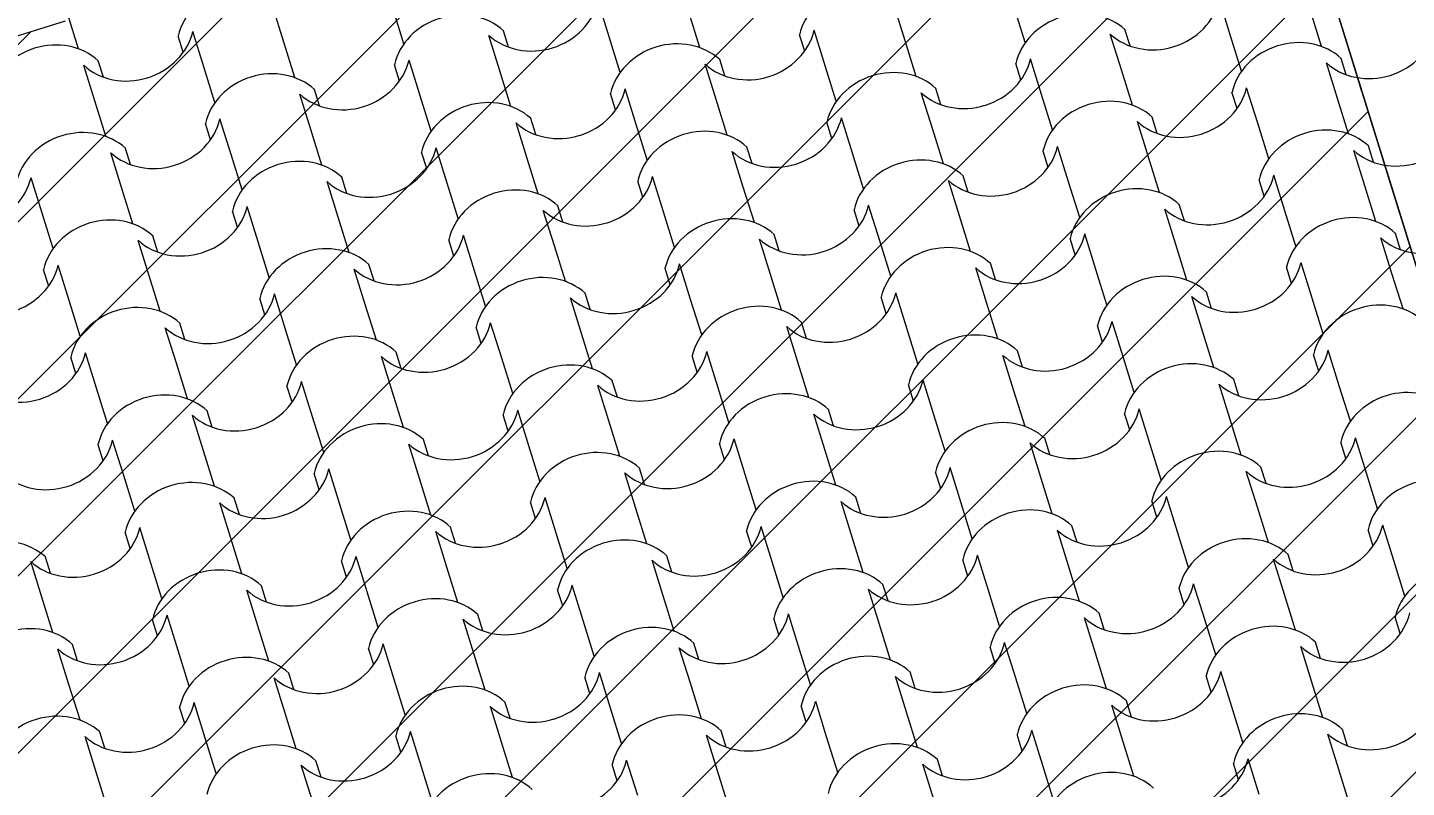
# Model space of a CAD drawing. Header units: metres. Extents: x -111189 to -108577, y -72951 to -72647.
# Drawn here: x -109747.344 to -109745.362, y -72918.522 to -72917.429 of the extents above; entities that cross this region are included whole.
import ezdxf

# ---------------------------------------------------------------- set-up
doc = ezdxf.new("R2010")
doc.units = ezdxf.units.M
doc.header["$MEASUREMENT"] = 0
doc.set_wipeout_variables(frame=1)
doc.linetypes.add('OTK - Traço Ponto', pattern=[0.2, 0.1, -0.05, 0, -0.05])
doc.linetypes.add('Wipeout_Contour', pattern=[1, 0, -1])
for name, color, linetype in [('00 - Cotas Implantação', 7, 'Continuous'), ('02 - PASSEIOS', 7, 'Continuous'), ('03 - COBERTURA', 7, 'Continuous'), ('03 - LAJES', 7, 'Continuous'), ('07 - MUROS', 7, 'Continuous'), ('13 - IMPLANTAÇÃO (apoio).Layer Apoio', 7, 'Continuous')]:
    doc.layers.add(name, color=color, linetype=linetype)
doc.styles.add('ESTILO_GERADO_2', font='malgunsl.ttf')
doc.dimstyles.new('ESTILO_GERADO__1', dxfattribs={"dimtxt": 0.15, "dimasz": 0.095, "dimexe": 0.18, "dimexo": 0.5, "dimgap": 0, "dimtad": 1, "dimzin": 0, "dimdsep": 46, "dimtxsty": 'ESTILO_GERADO_2', "dimblk": 'ARROWHEAD_2', "dimblk1": 'ARROWHEAD_2', "dimblk2": 'ARROWHEAD_2', "dimcen": 0.09, "dimclrd": 7, "dimclre": 7, "dimclrt": 7, "dimadec": 0, "dimazin": 0, "dimtfac": 1, "dimtdec": 4, "dimtmove": 0, "dimatfit": 3, "dimfxl": 1, "dimtolj": 1, "dimtzin": 0, "dimarcsym": 0})

# ---------------------------------------------------------------- blocks, each defined once
blk = doc.blocks.new('Malha_4_1', base_point=(-111170.9885, -72913.7301))
at = {"color": 254, "linetype": 'Wipeout_Contour', "lineweight": 0, "ltscale": 664729.494816}
blk.add_wipeout([(-111170.9885, -72913.7301), (-111169.5848, -72918.303), (-111163.4662, -72916.4009), (-111164.8874, -72911.8291), (-111165.9179, -72912.1735)], dxfattribs=at).dxf.layer = '07 - MUROS'
blk = doc.blocks.new('Malha_8_1', base_point=(-111182.45, -72914.5203))
at = {"color": 254, "linetype": 'Wipeout_Contour', "lineweight": 0, "ltscale": 1861428.278801215}
blk.add_wipeout([(-111182.45, -72914.5203), (-111181.1398, -72916.9324), (-111179.283, -72920.3506), (-111178.6992, -72921.4255), (-111173.1932, -72931.5618), (-111171.3979, -72934.867), (-111163.9365, -72948.6033), (-111162.5896, -72948.18), (-111170.1617, -72934.1975), (-111171.9536, -72930.8885), (-111177.4458, -72920.7467), (-111178.0283, -72919.6711), (-111179.8807, -72916.2505), (-111181.0503, -72914.0907)], dxfattribs=at).dxf.layer = '02 - PASSEIOS'
blk = doc.blocks.new('Laje_9_1', base_point=(-111163.2274, -72916.3267))
at = {"layer": '03 - LAJES', "color": 7, "linetype": 'Continuous', "lineweight": 13, "flags": 128}
blk.add_lwpolyline([(-111163.2274, -72916.3267), (-111160.2738, -72925.8282)], close=True, dxfattribs=at)
blk = doc.blocks.new('*X118', base_point=(-110957.0649, -73026.2797))
at = {"layer": '03 - COBERTURA', "color": 253, "linetype": 'Continuous', "lineweight": 9}
for p, q in [((-111164.5843, -72916.8765), (-111164.6001, -72916.8255)), ((-111164.1167, -72916.8691), (-111164.1325, -72916.818)), ((-111163.6911, -72916.8747), (-111163.707, -72916.8237)), ((-111163.5184, -72916.877), (-111163.5343, -72916.826)), ((-111163.2235, -72916.8673), (-111163.2394, -72916.8163)), ((-111164.8792, -72916.8862), (-111164.895, -72916.8351)), ((-111164.4116, -72916.8787), (-111164.4274, -72916.8277)), ((-111163.986, -72916.8844), (-111164.0019, -72916.8334)), ((-111163.0928, -72916.8826), (-111163.1087, -72916.8316)), ((-111164.6991, -72916.9122), (-111164.715, -72916.8612)), ((-111164.2611, -72916.8837), (-111164.2684, -72916.8603)), ((-111163.8355, -72916.8894), (-111163.8428, -72916.8659)), ((-111163.8059, -72916.9104), (-111163.8218, -72916.8594)), ((-111163.3803, -72916.9161), (-111163.3962, -72916.865)), ((-111163.3679, -72916.882), (-111163.3752, -72916.8585)), ((-111164.7287, -72916.8911), (-111164.736, -72916.8677)), ((-111164.5684, -72916.9275), (-111164.5843, -72916.8765)), ((-111164.2735, -72916.9178), (-111164.2894, -72916.8668)), ((-111164.1008, -72916.9201), (-111164.1167, -72916.8691)), ((-111163.6753, -72916.9257), (-111163.6911, -72916.8747)), ((-111163.2077, -72916.9183), (-111163.2235, -72916.8673)), ((-111164.8435, -72916.9268), (-111164.8508, -72916.9034)), ((-111164.3883, -72916.9535), (-111164.4042, -72916.9025)), ((-111163.9503, -72916.9251), (-111163.9576, -72916.9016)), ((-111163.4952, -72916.9517), (-111163.511, -72916.9007)), ((-111163.0571, -72916.9233), (-111163.0644, -72916.8998)), ((-111164.8559, -72916.9609), (-111164.8718, -72916.9099)), ((-111164.6832, -72916.9632), (-111164.6991, -72916.9122)), ((-111164.4179, -72916.9325), (-111164.4252, -72916.909)), ((-111164.2577, -72916.9688), (-111164.2735, -72916.9178)), ((-111163.9628, -72916.9592), (-111163.9786, -72916.9081)), ((-111163.7901, -72916.9614), (-111163.8059, -72916.9104)), ((-111163.5247, -72916.9307), (-111163.532, -72916.9073)), ((-111163.3645, -72916.9671), (-111163.3803, -72916.9161)), ((-111163.0696, -72916.9574), (-111163.0854, -72916.9064)), ((-111164.5327, -72916.9682), (-111164.54, -72916.9447)), ((-111164.0776, -72916.9949), (-111164.0934, -72916.9438)), ((-111163.6396, -72916.9664), (-111163.6469, -72916.943)), ((-111163.1844, -72916.9931), (-111163.2003, -72916.9421)), ((-111164.8401, -72917.0119), (-111164.8559, -72916.9609)), ((-111164.5452, -72917.0023), (-111164.561, -72916.9513)), ((-111164.3725, -72917.0045), (-111164.3883, -72916.9535)), ((-111164.1072, -72916.9738), (-111164.1145, -72916.9504)), ((-111163.9469, -72917.0102), (-111163.9628, -72916.9592)), ((-111163.652, -72917.0005), (-111163.6679, -72916.9495)), ((-111163.4793, -72917.0028), (-111163.4952, -72916.9517)), ((-111163.214, -72916.9721), (-111163.2213, -72916.9486)), ((-111163.0537, -72917.0084), (-111163.0696, -72916.9574)), ((-111163.7668, -72917.0362), (-111163.7827, -72916.9852)), ((-111163.3288, -72917.0077), (-111163.3361, -72916.9843)), ((-111164.6896, -72917.0169), (-111164.6969, -72916.9935)), ((-111164.66, -72917.038), (-111164.6759, -72916.9869)), ((-111164.5293, -72917.0533), (-111164.5452, -72917.0023)), ((-111164.2344, -72917.0436), (-111164.2503, -72916.9926)), ((-111164.222, -72917.0095), (-111164.2293, -72916.9861)), ((-111164.0617, -72917.0459), (-111164.0776, -72916.9949)), ((-111163.7964, -72917.0152), (-111163.8037, -72916.9917)), ((-111163.6361, -72917.0515), (-111163.652, -72917.0005)), ((-111163.3412, -72917.0418), (-111163.3571, -72916.9908)), ((-111163.1685, -72917.0441), (-111163.1844, -72916.9931)), ((-111164.8168, -72917.0867), (-111164.8327, -72917.0357)), ((-111164.8044, -72917.0526), (-111164.8117, -72917.0292)), ((-111164.6441, -72917.089), (-111164.66, -72917.038)), ((-111164.3788, -72917.0583), (-111164.3861, -72917.0348)), ((-111164.3492, -72917.0793), (-111164.3651, -72917.0283)), ((-111164.2186, -72917.0946), (-111164.2344, -72917.0436)), ((-111163.9237, -72917.0849), (-111163.9395, -72917.0339)), ((-111163.9112, -72917.0509), (-111163.9185, -72917.0274)), ((-111163.751, -72917.0872), (-111163.7668, -72917.0362)), ((-111163.4856, -72917.0565), (-111163.4929, -72917.0331)), ((-111163.4561, -72917.0775), (-111163.4719, -72917.0265)), ((-111163.3254, -72917.0929), (-111163.3412, -72917.0418)), ((-111163.0305, -72917.0832), (-111163.0463, -72917.0322)), ((-111163.018, -72917.0491), (-111163.0253, -72917.0256)), ((-111164.9317, -72917.1224), (-111164.9475, -72917.0714)), ((-111164.5061, -72917.1281), (-111164.5219, -72917.077)), ((-111164.4936, -72917.094), (-111164.5009, -72917.0705)), ((-111164.3334, -72917.1303), (-111164.3492, -72917.0793)), ((-111164.0681, -72917.0996), (-111164.0754, -72917.0762)), ((-111164.0385, -72917.1206), (-111164.0543, -72917.0696)), ((-111163.6129, -72917.1263), (-111163.6288, -72917.0753)), ((-111163.6005, -72917.0922), (-111163.6077, -72917.0687)), ((-111163.4402, -72917.1285), (-111163.4561, -72917.0775)), ((-111163.1749, -72917.0978), (-111163.1822, -72917.0744)), ((-111163.1453, -72917.1189), (-111163.1612, -72917.0679)), ((-111163.0146, -72917.1342), (-111163.0305, -72917.0832)), ((-111164.801, -72917.1377), (-111164.8168, -72917.0867)), ((-111163.9078, -72917.136), (-111163.9237, -72917.0849)), ((-111164.9158, -72917.1734), (-111164.9317, -72917.1224)), ((-111164.6505, -72917.1427), (-111164.6578, -72917.1193)), ((-111164.6209, -72917.1637), (-111164.6368, -72917.1127)), ((-111164.1953, -72917.1694), (-111164.2112, -72917.1184)), ((-111164.1829, -72917.1353), (-111164.1902, -72917.1119)), ((-111164.0226, -72917.1717), (-111164.0385, -72917.1206)), ((-111163.7573, -72917.141), (-111163.7646, -72917.1175)), ((-111163.7277, -72917.162), (-111163.7436, -72917.111)), ((-111163.3021, -72917.1676), (-111163.318, -72917.1166)), ((-111163.2897, -72917.1335), (-111163.297, -72917.1101)), ((-111163.1294, -72917.1699), (-111163.1453, -72917.1189)), ((-111164.4902, -72917.1791), (-111164.5061, -72917.1281)), ((-111163.597, -72917.1773), (-111163.6129, -72917.1263)), ((-111164.7777, -72917.2125), (-111164.7936, -72917.1615)), ((-111164.7653, -72917.1784), (-111164.7726, -72917.155)), ((-111164.3397, -72917.1841), (-111164.347, -72917.1606)), ((-111164.3101, -72917.2051), (-111164.326, -72917.1541)), ((-111163.8846, -72917.2107), (-111163.9004, -72917.1597)), ((-111163.8721, -72917.1766), (-111163.8794, -72917.1532)), ((-111163.7119, -72917.213), (-111163.7277, -72917.162)), ((-111163.4465, -72917.1823), (-111163.4538, -72917.1588)), ((-111163.417, -72917.2033), (-111163.4328, -72917.1523)), ((-111162.9914, -72917.209), (-111163.0072, -72917.158)), ((-111162.9789, -72917.1749), (-111162.9862, -72917.1514)), ((-111164.605, -72917.2148), (-111164.6209, -72917.1637)), ((-111164.1795, -72917.2204), (-111164.1953, -72917.1694)), ((-111163.2863, -72917.2186), (-111163.3021, -72917.1676)), ((-111164.8926, -72917.2482), (-111164.9084, -72917.1972)), ((-111164.467, -72917.2538), (-111164.4828, -72917.2028)), ((-111164.4545, -72917.2198), (-111164.4618, -72917.1963)), ((-111164.029, -72917.2254), (-111164.0362, -72917.2019)), ((-111163.9994, -72917.2464), (-111164.0152, -72917.1954)), ((-111163.5738, -72917.2521), (-111163.5897, -72917.2011)), ((-111163.5614, -72917.218), (-111163.5686, -72917.1945)), ((-111163.1358, -72917.2236), (-111163.1431, -72917.2002)), ((-111163.1062, -72917.2447), (-111163.1221, -72917.1937)), ((-111164.9221, -72917.2272), (-111164.9294, -72917.2037)), ((-111164.7619, -72917.2635), (-111164.7777, -72917.2125)), ((-111164.2943, -72917.2561), (-111164.3101, -72917.2051)), ((-111163.8687, -72917.2618), (-111163.8846, -72917.2107)), ((-111163.4011, -72917.2543), (-111163.417, -72917.2033)), ((-111162.9755, -72917.26), (-111162.9914, -72917.209)), ((-111164.5818, -72917.2895), (-111164.5977, -72917.2385)), ((-111164.1438, -72917.2611), (-111164.1511, -72917.2376)), ((-111163.6886, -72917.2878), (-111163.7045, -72917.2368)), ((-111163.263, -72917.2934), (-111163.2789, -72917.2424)), ((-111163.2506, -72917.2593), (-111163.2579, -72917.2359)), ((-111164.8767, -72917.2992), (-111164.8926, -72917.2482)), ((-111164.6114, -72917.2685), (-111164.6187, -72917.2451)), ((-111164.4511, -72917.3049), (-111164.467, -72917.2538)), ((-111164.1562, -72917.2952), (-111164.1721, -72917.2442)), ((-111163.9835, -72917.2974), (-111163.9994, -72917.2464)), ((-111163.7182, -72917.2667), (-111163.7255, -72917.2433)), ((-111163.5579, -72917.3031), (-111163.5738, -72917.2521)), ((-111163.0903, -72917.2957), (-111163.1062, -72917.2447)), ((-111164.7262, -72917.3042), (-111164.7335, -72917.2807)), ((-111164.271, -72917.3309), (-111164.2869, -72917.2799)), ((-111163.833, -72917.3024), (-111163.8403, -72917.279)), ((-111163.3779, -72917.3291), (-111163.3937, -72917.2781)), ((-111164.7386, -72917.3383), (-111164.7545, -72917.2873)), ((-111164.5659, -72917.3406), (-111164.5818, -72917.2895)), ((-111164.3006, -72917.3098), (-111164.3079, -72917.2864)), ((-111164.1404, -72917.3462), (-111164.1562, -72917.2952)), ((-111163.8455, -72917.3365), (-111163.8613, -72917.2855)), ((-111163.6728, -72917.3388), (-111163.6886, -72917.2878)), ((-111163.4074, -72917.3081), (-111163.4147, -72917.2846)), ((-111163.2472, -72917.3444), (-111163.263, -72917.2934)), ((-111164.4154, -72917.3455), (-111164.4227, -72917.3221)), ((-111163.9603, -72917.3722), (-111163.9761, -72917.3212)), ((-111163.5223, -72917.3438), (-111163.5295, -72917.3203)), ((-111163.0671, -72917.3705), (-111163.083, -72917.3194)), ((-111164.883, -72917.353), (-111164.8903, -72917.3295)), ((-111164.8534, -72917.374), (-111164.8693, -72917.323)), ((-111164.7228, -72917.3893), (-111164.7386, -72917.3383)), ((-111164.4279, -72917.3796), (-111164.4437, -72917.3286)), ((-111164.2552, -72917.3819), (-111164.271, -72917.3309)), ((-111163.9899, -72917.3512), (-111163.9971, -72917.3277)), ((-111163.8296, -72917.3875), (-111163.8455, -72917.3365)), ((-111163.5347, -72917.3779), (-111163.5506, -72917.3269)), ((-111163.362, -72917.3801), (-111163.3779, -72917.3291)), ((-111163.0967, -72917.3494), (-111163.104, -72917.326)), ((-111163.2115, -72917.3851), (-111163.2188, -72917.3617)), ((-111164.8376, -72917.425), (-111164.8534, -72917.374)), ((-111164.5723, -72917.3943), (-111164.5796, -72917.3708)), ((-111164.5427, -72917.4153), (-111164.5585, -72917.3643)), ((-111164.412, -72917.4306), (-111164.4279, -72917.3796)), ((-111164.1171, -72917.421), (-111164.133, -72917.37)), ((-111164.1047, -72917.3869), (-111164.112, -72917.3634)), ((-111163.9444, -72917.4232), (-111163.9603, -72917.3722)), ((-111163.6791, -72917.3925), (-111163.6864, -72917.3691)), ((-111163.6495, -72917.4136), (-111163.6654, -72917.3625)), ((-111163.5188, -72917.4289), (-111163.5347, -72917.3779)), ((-111163.2239, -72917.4192), (-111163.2398, -72917.3682)), ((-111163.0512, -72917.4215), (-111163.0671, -72917.3705)), ((-111164.6995, -72917.4641), (-111164.7154, -72917.4131)), ((-111164.6871, -72917.43), (-111164.6944, -72917.4065)), ((-111164.5268, -72917.4663), (-111164.5427, -72917.4153)), ((-111164.2615, -72917.4356), (-111164.2688, -72917.4122)), ((-111164.2319, -72917.4567), (-111164.2478, -72917.4057)), ((-111164.1013, -72917.472), (-111164.1171, -72917.421)), ((-111163.8064, -72917.4623), (-111163.8222, -72917.4113)), ((-111163.7939, -72917.4282), (-111163.8012, -72917.4048)), ((-111163.6337, -72917.4646), (-111163.6495, -72917.4136)), ((-111163.3683, -72917.4339), (-111163.3756, -72917.4104)), ((-111163.3388, -72917.4549), (-111163.3546, -72917.4039)), ((-111163.2081, -72917.4702), (-111163.2239, -72917.4192)), ((-111164.8439, -72917.4787), (-111164.8512, -72917.4553)), ((-111164.8143, -72917.4998), (-111164.8302, -72917.4488)), ((-111164.3888, -72917.5054), (-111164.4046, -72917.4544)), ((-111164.3763, -72917.4713), (-111164.3836, -72917.4479)), ((-111164.2161, -72917.5077), (-111164.2319, -72917.4567)), ((-111163.9508, -72917.477), (-111163.958, -72917.4535)), ((-111163.9212, -72917.498), (-111163.937, -72917.447)), ((-111163.4956, -72917.5037), (-111163.5115, -72917.4526)), ((-111163.4831, -72917.4696), (-111163.4904, -72917.4461)), ((-111163.3229, -72917.5059), (-111163.3388, -72917.4549)), ((-111163.0576, -72917.4752), (-111163.0649, -72917.4518)), ((-111163.028, -72917.4962), (-111163.0439, -72917.4452)), ((-111164.6837, -72917.5151), (-111164.6995, -72917.4641)), ((-111163.7905, -72917.5133), (-111163.8064, -72917.4623)), ((-111164.7985, -72917.5508), (-111164.8143, -72917.4998)), ((-111164.5332, -72917.5201), (-111164.5405, -72917.4966)), ((-111164.5036, -72917.5411), (-111164.5194, -72917.4901)), ((-111164.078, -72917.5468), (-111164.0939, -72917.4957)), ((-111164.0656, -72917.5127), (-111164.0729, -72917.4892)), ((-111163.9053, -72917.549), (-111163.9212, -72917.498)), ((-111163.64, -72917.5183), (-111163.6473, -72917.4949)), ((-111163.6104, -72917.5393), (-111163.6263, -72917.4883)), ((-111163.1848, -72917.545), (-111163.2007, -72917.494)), ((-111163.1724, -72917.5109), (-111163.1797, -72917.4875)), ((-111163.0121, -72917.5473), (-111163.028, -72917.4962)), ((-111164.3729, -72917.5564), (-111164.3888, -72917.5054)), ((-111163.4797, -72917.5547), (-111163.4956, -72917.5037)), ((-111164.6604, -72917.5899), (-111164.6763, -72917.5389)), ((-111164.648, -72917.5558), (-111164.6553, -72917.5323)), ((-111164.2224, -72917.5614), (-111164.2297, -72917.538)), ((-111164.1928, -72917.5825), (-111164.2087, -72917.5314)), ((-111163.7673, -72917.5881), (-111163.7831, -72917.5371)), ((-111163.7548, -72917.554), (-111163.7621, -72917.5306)), ((-111163.5946, -72917.5904), (-111163.6104, -72917.5393)), ((-111163.3292, -72917.5597), (-111163.3365, -72917.5362)), ((-111163.2996, -72917.5807), (-111163.3155, -72917.5297)), ((-111164.4877, -72917.5921), (-111164.5036, -72917.5411)), ((-111164.0622, -72917.5978), (-111164.078, -72917.5468)), ((-111163.169, -72917.596), (-111163.1848, -72917.545)), ((-111164.7752, -72917.6256), (-111164.7911, -72917.5745)), ((-111164.3372, -72917.5971), (-111164.3445, -72917.5737)), ((-111163.9116, -72917.6028), (-111163.9189, -72917.5793)), ((-111163.8821, -72917.6238), (-111163.8979, -72917.5728)), ((-111163.4565, -72917.6294), (-111163.4723, -72917.5784)), ((-111163.444, -72917.5954), (-111163.4513, -72917.5719)), ((-111163.0185, -72917.601), (-111163.0258, -72917.5775)), ((-111162.9889, -72917.622), (-111163.0047, -72917.571)), ((-111164.8048, -72917.6045), (-111164.8121, -72917.5811)), ((-111164.6446, -72917.6409), (-111164.6604, -72917.5899)), ((-111164.3497, -72917.6312), (-111164.3655, -72917.5802)), ((-111164.177, -72917.6335), (-111164.1928, -72917.5825)), ((-111163.7514, -72917.6391), (-111163.7673, -72917.5881)), ((-111163.2838, -72917.6317), (-111163.2996, -72917.5807)), ((-111164.9196, -72917.6402), (-111164.9269, -72917.6168)), ((-111164.4645, -72917.6669), (-111164.4803, -72917.6159)), ((-111164.0265, -72917.6385), (-111164.0338, -72917.615)), ((-111163.5713, -72917.6651), (-111163.5872, -72917.6141)), ((-111163.1333, -72917.6367), (-111163.1406, -72917.6132)), ((-111164.9321, -72917.6743), (-111164.9479, -72917.6233)), ((-111164.7594, -72917.6766), (-111164.7752, -72917.6256)), ((-111164.4941, -72917.6459), (-111164.5014, -72917.6224)), ((-111164.3338, -72917.6822), (-111164.3497, -72917.6312)), ((-111164.0389, -72917.6726), (-111164.0548, -72917.6215)), ((-111163.8662, -72917.6748), (-111163.8821, -72917.6238)), ((-111163.6009, -72917.6441), (-111163.6082, -72917.6207)), ((-111163.4406, -72917.6805), (-111163.4565, -72917.6294)), ((-111163.1457, -72917.6708), (-111163.1616, -72917.6198)), ((-111162.973, -72917.673), (-111162.9889, -72917.622)), ((-111164.6089, -72917.6816), (-111164.6162, -72917.6581)), ((-111164.1537, -72917.7082), (-111164.1696, -72917.6572)), ((-111163.7157, -72917.6798), (-111163.723, -72917.6563)), ((-111163.2605, -72917.7065), (-111163.2764, -72917.6555)), ((-111164.9162, -72917.7253), (-111164.9321, -72917.6743)), ((-111164.6213, -72917.7157), (-111164.6372, -72917.6646)), ((-111164.4486, -72917.7179), (-111164.4645, -72917.6669)), ((-111164.1833, -72917.6872), (-111164.1906, -72917.6638)), ((-111164.023, -72917.7236), (-111164.0389, -72917.6726)), ((-111163.7281, -72917.7139), (-111163.744, -72917.6629)), ((-111163.5554, -72917.7162), (-111163.5713, -72917.6651)), ((-111163.2901, -72917.6855), (-111163.2974, -72917.662)), ((-111163.1299, -72917.7218), (-111163.1457, -72917.6708)), ((-111163.843, -72917.7496), (-111163.8588, -72917.6986)), ((-111163.4049, -72917.7211), (-111163.4122, -72917.6977)), ((-111164.7657, -72917.7303), (-111164.773, -72917.7069)), ((-111164.7361, -72917.7514), (-111164.752, -72917.7003)), ((-111164.6055, -72917.7667), (-111164.6213, -72917.7157)), ((-111164.3106, -72917.757), (-111164.3264, -72917.706)), ((-111164.2981, -72917.7229), (-111164.3054, -72917.6995)), ((-111164.1379, -72917.7593), (-111164.1537, -72917.7082)), ((-111163.8725, -72917.7286), (-111163.8798, -72917.7051)), ((-111163.7123, -72917.7649), (-111163.7281, -72917.7139)), ((-111163.4174, -72917.7552), (-111163.4332, -72917.7042)), ((-111163.2447, -72917.7575), (-111163.2605, -72917.7065)), ((-111162.9794, -72917.7268), (-111162.9867, -72917.7033)), ((-111164.893, -72917.8001), (-111164.9088, -72917.7491)), ((-111164.8805, -72917.766), (-111164.8878, -72917.7426)), ((-111164.7203, -72917.8024), (-111164.7361, -72917.7514)), ((-111164.455, -72917.7717), (-111164.4623, -72917.7482)), ((-111164.4254, -72917.7927), (-111164.4412, -72917.7417)), ((-111164.2947, -72917.808), (-111164.3106, -72917.757)), ((-111163.9998, -72917.7983), (-111164.0157, -72917.7473)), ((-111163.9874, -72917.7642), (-111163.9947, -72917.7408)), ((-111163.8271, -72917.8006), (-111163.843, -72917.7496)), ((-111163.5618, -72917.7699), (-111163.5691, -72917.7464)), ((-111163.5322, -72917.7909), (-111163.5481, -72917.7399)), ((-111163.4015, -72917.8063), (-111163.4174, -72917.7552)), ((-111163.1066, -72917.7966), (-111163.1225, -72917.7456)), ((-111163.0942, -72917.7625), (-111163.1015, -72917.739)), ((-111164.5822, -72917.8414), (-111164.5981, -72917.7904)), ((-111164.5698, -72917.8074), (-111164.5771, -72917.7839)), ((-111164.4095, -72917.8437), (-111164.4254, -72917.7927)), ((-111164.1442, -72917.813), (-111164.1515, -72917.7896)), ((-111164.1146, -72917.834), (-111164.1305, -72917.783)), ((-111163.689, -72917.8397), (-111163.7049, -72917.7887)), ((-111163.6766, -72917.8056), (-111163.6839, -72917.7821)), ((-111163.5163, -72917.8419), (-111163.5322, -72917.7909)), ((-111163.251, -72917.8112), (-111163.2583, -72917.7878)), ((-111163.2214, -72917.8323), (-111163.2373, -72917.7813)), ((-111163.0908, -72917.8476), (-111163.1066, -72917.7966)), ((-111164.8771, -72917.8511), (-111164.893, -72917.8001)), ((-111163.9839, -72917.8494), (-111163.9998, -72917.7983)), ((-111164.7266, -72917.8561), (-111164.7339, -72917.8327)), ((-111164.697, -72917.8771), (-111164.7129, -72917.8261)), ((-111164.2715, -72917.8828), (-111164.2873, -72917.8318)), ((-111164.259, -72917.8487), (-111164.2663, -72917.8252)), ((-111164.0988, -72917.885), (-111164.1146, -72917.834)), ((-111163.8334, -72917.8543), (-111163.8407, -72917.8309)), ((-111163.8039, -72917.8754), (-111163.8197, -72917.8244)), ((-111163.3783, -72917.881), (-111163.3941, -72917.83)), ((-111163.3658, -72917.8469), (-111163.3731, -72917.8235)), ((-111163.2056, -72917.8833), (-111163.2214, -72917.8323)), ((-111164.5664, -72917.8925), (-111164.5822, -72917.8414)), ((-111163.6732, -72917.8907), (-111163.689, -72917.8397)), ((-111164.8539, -72917.9259), (-111164.8697, -72917.8749)), ((-111164.8414, -72917.8918), (-111164.8487, -72917.8684)), ((-111164.4159, -72917.8975), (-111164.4231, -72917.874)), ((-111164.3863, -72917.9185), (-111164.4021, -72917.8675)), ((-111163.9607, -72917.9241), (-111163.9766, -72917.8731)), ((-111163.9483, -72917.89), (-111163.9555, -72917.8666)), ((-111163.788, -72917.9264), (-111163.8039, -72917.8754)), ((-111163.5227, -72917.8957), (-111163.53, -72917.8722)), ((-111163.4931, -72917.9167), (-111163.509, -72917.8657)), ((-111163.0675, -72917.9224), (-111163.0834, -72917.8714)), ((-111163.0551, -72917.8883), (-111163.0624, -72917.8648)), ((-111164.6812, -72917.9282), (-111164.697, -72917.8771)), ((-111164.2556, -72917.9338), (-111164.2715, -72917.8828)), ((-111163.3624, -72917.932), (-111163.3783, -72917.881)), ((-111164.5431, -72917.9672), (-111164.559, -72917.9162)), ((-111164.5307, -72917.9331), (-111164.538, -72917.9097)), ((-111164.1051, -72917.9388), (-111164.1124, -72917.9153)), ((-111164.0755, -72917.9598), (-111164.0914, -72917.9088)), ((-111163.6499, -72917.9655), (-111163.6658, -72917.9145)), ((-111163.6375, -72917.9314), (-111163.6448, -72917.9079)), ((-111163.4772, -72917.9677), (-111163.4931, -72917.9167)), ((-111163.2119, -72917.937), (-111163.2192, -72917.9136)), ((-111163.1823, -72917.9581), (-111163.1982, -72917.907)), ((-111164.838, -72917.9769), (-111164.8539, -72917.9259)), ((-111164.3704, -72917.9695), (-111164.3863, -72917.9185)), ((-111163.9448, -72917.9751), (-111163.9607, -72917.9241)), ((-111163.0517, -72917.9734), (-111163.0675, -72917.9224))]:
    blk.add_line(p, q, dxfattribs=at)
for centre, major_axis, start_param, end_param in [((-111164.6468, -72916.8779), (0.0878, 0.0273), 0.466079, 2.675513), ((-111163.7536, -72916.8761), (0.0878, 0.0273), 0.466079, 2.675513), ((-111164.2221, -72916.8074), (0.0883, 0.0274), 4.715365, 5.812147), ((-111163.329, -72916.8056), (0.0883, 0.0274), 4.715365, 5.812147), ((-111164.336, -72916.9192), (0.0878, 0.0273), 0.466079, 2.675513), ((-111163.4429, -72916.9175), (0.0878, 0.0273), 0.466079, 2.675513), ((-111164.8046, -72916.8505), (0.0883, 0.0274), 4.715365, 5.812147), ((-111163.9114, -72916.8487), (0.0883, 0.0274), 4.715365, 5.812147), ((-111163.3284, -72916.8055), (0.0883, 0.0274), 3.612631, 4.709413), ((-111163.0182, -72916.847), (0.0883, 0.0274), 4.715365, 5.812147), ((-111164.9185, -72916.9623), (0.0878, 0.0273), 0.466079, 2.675513), ((-111164.2216, -72916.8072), (0.0883, 0.0274), 3.612631, 4.709413), ((-111164.0253, -72916.9606), (0.0878, 0.0273), 0.466079, 2.675513), ((-111163.1321, -72916.9588), (0.0878, 0.0273), 0.466079, 2.675513), ((-111164.4938, -72916.8918), (0.0883, 0.0274), 4.715365, 5.812147), ((-111163.6006, -72916.8901), (0.0883, 0.0274), 4.715365, 5.812147), ((-111164.804, -72916.8503), (0.0883, 0.0274), 3.612631, 4.709413), ((-111164.6077, -72917.0037), (0.0878, 0.0273), 0.466079, 2.675513), ((-111163.9109, -72916.8486), (0.0883, 0.0274), 3.612631, 4.709413), ((-111163.7145, -72917.0019), (0.0878, 0.0273), 0.466079, 2.675513), ((-111163.0177, -72916.8468), (0.0883, 0.0274), 3.612631, 4.709413), ((-111164.183, -72916.9332), (0.0883, 0.0274), 4.715365, 5.812147), ((-111163.2899, -72916.9314), (0.0883, 0.0274), 4.715365, 5.812147), ((-111164.4933, -72916.8917), (0.0883, 0.0274), 3.612631, 4.709413), ((-111164.2969, -72917.045), (0.0878, 0.0273), 0.466079, 2.675513), ((-111163.6001, -72916.8899), (0.0883, 0.0274), 3.612631, 4.709413), ((-111163.4038, -72917.0432), (0.0878, 0.0273), 0.466079, 2.675513), ((-111163.8723, -72916.9745), (0.0883, 0.0274), 4.715365, 5.812147), ((-111164.8794, -72917.0881), (0.0878, 0.0273), 0.466079, 2.675513), ((-111164.7655, -72916.9763), (0.0883, 0.0274), 4.715365, 5.812147), ((-111164.1825, -72916.933), (0.0883, 0.0274), 3.612631, 4.709413), ((-111163.9862, -72917.0863), (0.0878, 0.0273), 0.466079, 2.675513), ((-111163.2893, -72916.9313), (0.0883, 0.0274), 3.612631, 4.709413), ((-111163.093, -72917.0846), (0.0878, 0.0273), 0.466079, 2.675513), ((-111164.7649, -72916.9761), (0.0883, 0.0274), 3.612631, 4.709413), ((-111164.5686, -72917.1295), (0.0878, 0.0273), 0.466079, 2.675513), ((-111164.4547, -72917.0176), (0.0883, 0.0274), 4.715365, 5.812147), ((-111163.8718, -72916.9744), (0.0883, 0.0274), 3.612631, 4.709413), ((-111163.6754, -72917.1277), (0.0878, 0.0273), 0.466079, 2.675513), ((-111163.5615, -72917.0159), (0.0883, 0.0274), 4.715365, 5.812147), ((-111162.9786, -72916.9726), (0.0883, 0.0274), 3.612631, 4.709413), ((-111165.0371, -72917.0607), (0.0883, 0.0274), 4.715365, 5.812147), ((-111164.4542, -72917.0175), (0.0883, 0.0274), 3.612631, 4.709413), ((-111164.2578, -72917.1708), (0.0878, 0.0273), 0.466079, 2.675513), ((-111164.1439, -72917.059), (0.0883, 0.0274), 4.715365, 5.812147), ((-111163.561, -72917.0157), (0.0883, 0.0274), 3.612631, 4.709413), ((-111163.3647, -72917.169), (0.0878, 0.0273), 0.466079, 2.675513), ((-111163.2508, -72917.0572), (0.0883, 0.0274), 4.715365, 5.812147), ((-111164.7264, -72917.1021), (0.0883, 0.0274), 4.715365, 5.812147), ((-111164.1434, -72917.0588), (0.0883, 0.0274), 3.612631, 4.709413), ((-111163.8332, -72917.1003), (0.0883, 0.0274), 4.715365, 5.812147), ((-111163.2502, -72917.057), (0.0883, 0.0274), 3.612631, 4.709413), ((-111163.0539, -72917.2104), (0.0878, 0.0273), 0.466079, 2.675513), ((-111164.8403, -72917.2139), (0.0878, 0.0273), 0.466079, 2.675513), ((-111163.9471, -72917.2121), (0.0878, 0.0273), 0.466079, 2.675513), ((-111164.7258, -72917.1019), (0.0883, 0.0274), 3.612631, 4.709413), ((-111164.4156, -72917.1434), (0.0883, 0.0274), 4.715365, 5.812147), ((-111163.8326, -72917.1002), (0.0883, 0.0274), 3.612631, 4.709413), ((-111163.5224, -72917.1417), (0.0883, 0.0274), 4.715365, 5.812147), ((-111162.9395, -72917.0984), (0.0883, 0.0274), 3.612631, 4.709413), ((-111164.5295, -72917.2552), (0.0878, 0.0273), 0.466079, 2.675513), ((-111163.6363, -72917.2535), (0.0878, 0.0273), 0.466079, 2.675513), ((-111164.998, -72917.1865), (0.0883, 0.0274), 4.715365, 5.812147), ((-111164.4151, -72917.1433), (0.0883, 0.0274), 3.612631, 4.709413), ((-111164.1048, -72917.1848), (0.0883, 0.0274), 4.715365, 5.812147), ((-111163.5219, -72917.1415), (0.0883, 0.0274), 3.612631, 4.709413), ((-111163.2117, -72917.183), (0.0883, 0.0274), 4.715365, 5.812147), ((-111164.2187, -72917.2966), (0.0878, 0.0273), 0.466079, 2.675513), ((-111163.3256, -72917.2948), (0.0878, 0.0273), 0.466079, 2.675513), ((-111164.6872, -72917.2279), (0.0883, 0.0274), 4.715365, 5.812147), ((-111163.7941, -72917.2261), (0.0883, 0.0274), 4.715365, 5.812147), ((-111163.2111, -72917.1828), (0.0883, 0.0274), 3.612631, 4.709413), ((-111164.8012, -72917.3397), (0.0878, 0.0273), 0.466079, 2.675513), ((-111164.1043, -72917.1846), (0.0883, 0.0274), 3.612631, 4.709413), ((-111163.908, -72917.3379), (0.0878, 0.0273), 0.466079, 2.675513), ((-111163.0148, -72917.3362), (0.0878, 0.0273), 0.466079, 2.675513), ((-111164.3765, -72917.2692), (0.0883, 0.0274), 4.715365, 5.812147), ((-111163.4833, -72917.2674), (0.0883, 0.0274), 4.715365, 5.812147), ((-111164.6867, -72917.2277), (0.0883, 0.0274), 3.612631, 4.709413), ((-111164.4904, -72917.381), (0.0878, 0.0273), 0.466079, 2.675513), ((-111163.7935, -72917.2259), (0.0883, 0.0274), 3.612631, 4.709413), ((-111163.5972, -72917.3793), (0.0878, 0.0273), 0.466079, 2.675513), ((-111164.0657, -72917.3106), (0.0883, 0.0274), 4.715365, 5.812147), ((-111163.1726, -72917.3088), (0.0883, 0.0274), 4.715365, 5.812147), ((-111164.9589, -72917.3123), (0.0883, 0.0274), 4.715365, 5.812147), ((-111164.376, -72917.269), (0.0883, 0.0274), 3.612631, 4.709413), ((-111164.1796, -72917.4224), (0.0878, 0.0273), 0.466079, 2.675513), ((-111163.4828, -72917.2673), (0.0883, 0.0274), 3.612631, 4.709413), ((-111163.2865, -72917.4206), (0.0878, 0.0273), 0.466079, 2.675513), ((-111164.9584, -72917.3122), (0.0883, 0.0274), 3.612631, 4.709413), ((-111164.7621, -72917.4655), (0.0878, 0.0273), 0.466079, 2.675513), ((-111164.6481, -72917.3537), (0.0883, 0.0274), 4.715365, 5.812147), ((-111164.0652, -72917.3104), (0.0883, 0.0274), 3.612631, 4.709413), ((-111163.8689, -72917.4637), (0.0878, 0.0273), 0.466079, 2.675513), ((-111163.755, -72917.3519), (0.0883, 0.0274), 4.715365, 5.812147), ((-111163.172, -72917.3086), (0.0883, 0.0274), 3.612631, 4.709413), ((-111162.9757, -72917.4619), (0.0878, 0.0273), 0.466079, 2.675513), ((-111164.6476, -72917.3535), (0.0883, 0.0274), 3.612631, 4.709413), ((-111164.4513, -72917.5068), (0.0878, 0.0273), 0.466079, 2.675513), ((-111164.3374, -72917.395), (0.0883, 0.0274), 4.715365, 5.812147), ((-111163.7544, -72917.3517), (0.0883, 0.0274), 3.612631, 4.709413), ((-111163.5581, -72917.5051), (0.0878, 0.0273), 0.466079, 2.675513), ((-111163.4442, -72917.3932), (0.0883, 0.0274), 4.715365, 5.812147), ((-111164.9198, -72917.4381), (0.0883, 0.0274), 4.715365, 5.812147), ((-111164.3369, -72917.3948), (0.0883, 0.0274), 3.612631, 4.709413), ((-111164.1405, -72917.5482), (0.0878, 0.0273), 0.466079, 2.675513), ((-111164.0266, -72917.4363), (0.0883, 0.0274), 4.715365, 5.812147), ((-111163.4437, -72917.3931), (0.0883, 0.0274), 3.612631, 4.709413), ((-111163.2474, -72917.5464), (0.0878, 0.0273), 0.466079, 2.675513), ((-111163.1334, -72917.4346), (0.0883, 0.0274), 4.715365, 5.812147), ((-111164.9193, -72917.4379), (0.0883, 0.0274), 3.612631, 4.709413), ((-111164.609, -72917.4794), (0.0883, 0.0274), 4.715365, 5.812147), ((-111164.0261, -72917.4362), (0.0883, 0.0274), 3.612631, 4.709413), ((-111163.7159, -72917.4777), (0.0883, 0.0274), 4.715365, 5.812147), ((-111163.1329, -72917.4344), (0.0883, 0.0274), 3.612631, 4.709413), ((-111162.9366, -72917.5877), (0.0878, 0.0273), 0.466079, 2.675513), ((-111164.7229, -72917.5913), (0.0878, 0.0273), 0.466079, 2.675513), ((-111163.8298, -72917.5895), (0.0878, 0.0273), 0.466079, 2.675513), ((-111164.6085, -72917.4793), (0.0883, 0.0274), 3.612631, 4.709413), ((-111164.2983, -72917.5208), (0.0883, 0.0274), 4.715365, 5.812147), ((-111163.7153, -72917.4775), (0.0883, 0.0274), 3.612631, 4.709413), ((-111163.4051, -72917.519), (0.0883, 0.0274), 4.715365, 5.812147), ((-111164.4122, -72917.6326), (0.0878, 0.0273), 0.466079, 2.675513), ((-111163.519, -72917.6308), (0.0878, 0.0273), 0.466079, 2.675513), ((-111164.8807, -72917.5639), (0.0883, 0.0274), 4.715365, 5.812147), ((-111163.9875, -72917.5621), (0.0883, 0.0274), 4.715365, 5.812147), ((-111163.4046, -72917.5189), (0.0883, 0.0274), 3.612631, 4.709413), ((-111163.0943, -72917.5604), (0.0883, 0.0274), 4.715365, 5.812147), ((-111164.9946, -72917.6757), (0.0878, 0.0273), 0.466079, 2.675513), ((-111164.2978, -72917.5206), (0.0883, 0.0274), 3.612631, 4.709413), ((-111164.1014, -72917.674), (0.0878, 0.0273), 0.466079, 2.675513), ((-111163.2083, -72917.6722), (0.0878, 0.0273), 0.466079, 2.675513), ((-111164.5699, -72917.6052), (0.0883, 0.0274), 4.715365, 5.812147), ((-111163.6768, -72917.6035), (0.0883, 0.0274), 4.715365, 5.812147), ((-111164.8802, -72917.5637), (0.0883, 0.0274), 3.612631, 4.709413), ((-111164.6838, -72917.7171), (0.0878, 0.0273), 0.466079, 2.675513), ((-111163.987, -72917.562), (0.0883, 0.0274), 3.612631, 4.709413), ((-111163.7907, -72917.7153), (0.0878, 0.0273), 0.466079, 2.675513), ((-111163.0938, -72917.5602), (0.0883, 0.0274), 3.612631, 4.709413), ((-111162.8975, -72917.7135), (0.0878, 0.0273), 0.466079, 2.675513), ((-111164.2592, -72917.6466), (0.0883, 0.0274), 4.715365, 5.812147), ((-111163.366, -72917.6448), (0.0883, 0.0274), 4.715365, 5.812147), ((-111164.5694, -72917.6051), (0.0883, 0.0274), 3.612631, 4.709413), ((-111164.3731, -72917.7584), (0.0878, 0.0273), 0.466079, 2.675513), ((-111163.6762, -72917.6033), (0.0883, 0.0274), 3.612631, 4.709413), ((-111163.4799, -72917.7566), (0.0878, 0.0273), 0.466079, 2.675513), ((-111163.9484, -72917.6879), (0.0883, 0.0274), 4.715365, 5.812147), ((-111163.0552, -72917.6862), (0.0883, 0.0274), 4.715365, 5.812147), ((-111164.9555, -72917.8015), (0.0878, 0.0273), 0.466079, 2.675513), ((-111164.8416, -72917.6897), (0.0883, 0.0274), 4.715365, 5.812147), ((-111164.2587, -72917.6464), (0.0883, 0.0274), 3.612631, 4.709413), ((-111164.0623, -72917.7997), (0.0878, 0.0273), 0.466079, 2.675513), ((-111163.3655, -72917.6447), (0.0883, 0.0274), 3.612631, 4.709413), ((-111163.1691, -72917.798), (0.0878, 0.0273), 0.466079, 2.675513), ((-111164.8411, -72917.6895), (0.0883, 0.0274), 3.612631, 4.709413), ((-111164.6447, -72917.8428), (0.0878, 0.0273), 0.466079, 2.675513), ((-111164.5308, -72917.731), (0.0883, 0.0274), 4.715365, 5.812147), ((-111163.9479, -72917.6878), (0.0883, 0.0274), 3.612631, 4.709413), ((-111163.7516, -72917.8411), (0.0878, 0.0273), 0.466079, 2.675513), ((-111163.6377, -72917.7293), (0.0883, 0.0274), 4.715365, 5.812147), ((-111163.0547, -72917.686), (0.0883, 0.0274), 3.612631, 4.709413), ((-111164.5303, -72917.7309), (0.0883, 0.0274), 3.612631, 4.709413), ((-111164.334, -72917.8842), (0.0878, 0.0273), 0.466079, 2.675513), ((-111164.2201, -72917.7724), (0.0883, 0.0274), 4.715365, 5.812147), ((-111163.6371, -72917.7291), (0.0883, 0.0274), 3.612631, 4.709413), ((-111163.4408, -72917.8824), (0.0878, 0.0273), 0.466079, 2.675513), ((-111163.3269, -72917.7706), (0.0883, 0.0274), 4.715365, 5.812147), ((-111164.8025, -72917.8155), (0.0883, 0.0274), 4.715365, 5.812147), ((-111164.2196, -72917.7722), (0.0883, 0.0274), 3.612631, 4.709413), ((-111163.9093, -72917.8137), (0.0883, 0.0274), 4.715365, 5.812147), ((-111163.3264, -72917.7704), (0.0883, 0.0274), 3.612631, 4.709413), ((-111163.13, -72917.9238), (0.0878, 0.0273), 0.466079, 2.675513), ((-111163.0161, -72917.8119), (0.0883, 0.0274), 4.715365, 5.812147), ((-111164.9164, -72917.9273), (0.0878, 0.0273), 0.466079, 2.675513), ((-111164.0232, -72917.9255), (0.0878, 0.0273), 0.466079, 2.675513), ((-111164.802, -72917.8153), (0.0883, 0.0274), 3.612631, 4.709413), ((-111164.4917, -72917.8568), (0.0883, 0.0274), 4.715365, 5.812147), ((-111163.9088, -72917.8135), (0.0883, 0.0274), 3.612631, 4.709413), ((-111163.5986, -72917.8551), (0.0883, 0.0274), 4.715365, 5.812147), ((-111163.0156, -72917.8118), (0.0883, 0.0274), 3.612631, 4.709413), ((-111164.6056, -72917.9686), (0.0878, 0.0273), 0.466079, 2.675513), ((-111163.7125, -72917.9669), (0.0878, 0.0273), 0.466079, 2.675513), ((-111164.4912, -72917.8567), (0.0883, 0.0274), 3.612631, 4.709413), ((-111164.181, -72917.8982), (0.0883, 0.0274), 4.715365, 5.812147), ((-111163.598, -72917.8549), (0.0883, 0.0274), 3.612631, 4.709413), ((-111163.2878, -72917.8964), (0.0883, 0.0274), 4.715365, 5.812147), ((-111164.2949, -72918.01), (0.0878, 0.0273), 0.466079, 2.675513), ((-111163.4017, -72918.0082), (0.0878, 0.0273), 0.466079, 2.675513)]:
    blk.add_ellipse(centre, major_axis=major_axis, ratio=0.876216, start_param=start_param, end_param=end_param, dxfattribs=at)
blk = doc.blocks.new('Cobertura_1_1', base_point=(-111163.2146, -72915.6944))
at = {"layer": '03 - COBERTURA', "color": 7, "linetype": 'Continuous', "lineweight": 13}
blk.add_blockref('*X118', (-110957.0649, -73026.2797), dxfattribs=at)
blk = doc.blocks.new('ARROWHEAD_2')
at = {"color": 0, "linetype": 'Continuous', "lineweight": 0}
for p, q in [((-0.378, -0.655), (0.378, 0.655)), ((0, 0), (-1, 0))]:
    blk.add_line(p, q, dxfattribs=at)
blk = doc.blocks.new('*D3310')
at = {"layer": '00 - Cotas Implantação', "color": 7, "linetype": 'Continuous', "lineweight": -2, "transparency": 16777216}
for p, q in [((-109745.7673, -72916.423), (-109746.0095, -72915.6437)), ((-109746.0468, -72915.8438), (-109750.5768, -72917.252)), ((-109755.5578, -72918.8004), (-109750.9647, -72917.3726)), ((-109755.4597, -72919.436), (-109755.702, -72918.6568))]:
    blk.add_line(p, q, dxfattribs=at)
at = {"layer": 'Defpoints', "color": 0, "linetype": 'Continuous', "transparency": 16777216}
for p in [(-109745.6188, -72916.9005), (-109755.6486, -72918.8286), (-109755.3113, -72919.9135)]:
    blk.add_point(p, dxfattribs=at)
at = {"layer": '00 - Cotas Implantação', "color": 7, "linetype": 'Continuous', "lineweight": -2, "transparency": 16777216, "xscale": 0.095, "yscale": 0.095, "zscale": 0.095}
for p, rotation in [((-109745.9561, -72915.8156), 17.26850926959835), ((-109755.6486, -72918.8286), 197.2685092695984)]:
    blk.add_blockref('ARROWHEAD_2', p, dxfattribs=dict(at, rotation=rotation))
at = {"layer": '00 - Cotas Implantação', "color": 7, "linetype": 'Continuous', "lineweight": 5, "transparency": 16777216, "insert": (-109750.7707, -72917.3123), "char_height": 0.15, "attachment_point": 5, "rotation": 17.2685, "style": 'ESTILO_GERADO_2'}
blk.add_mtext('\\A1;10.15', dxfattribs=at)
blk = doc.blocks.new('*D3313')
at = {"layer": '00 - Cotas Implantação', "color": 7, "linetype": 'Continuous', "lineweight": -2, "transparency": 16777216}
for p, q in [((-109745.1414, -72916.7521), (-109744.6099, -72916.5868)), ((-109744.7536, -72916.731), (-109743.3583, -72921.2196)), ((-109741.8564, -72926.0511), (-109743.252, -72921.5616)), ((-109742.1877, -72926.2535), (-109741.6563, -72926.0883))]:
    blk.add_line(p, q, dxfattribs=at)
at = {"layer": 'Defpoints', "color": 0, "linetype": 'Continuous', "transparency": 16777216}
for p in [(-109744.7818, -72916.6403), (-109745.6188, -72916.9005), (-109742.6652, -72926.402)]:
    blk.add_point(p, dxfattribs=at)
at = {"layer": '00 - Cotas Implantação', "color": 7, "linetype": 'Continuous', "lineweight": -2, "transparency": 16777216, "xscale": 0.095, "yscale": 0.095, "zscale": 0.095}
for p, rotation in [((-109744.7818, -72916.6403), 107.2685084982891), ((-109741.8281, -72926.1418), 287.2685084982891)]:
    blk.add_blockref('ARROWHEAD_2', p, dxfattribs=dict(at, rotation=rotation))
at = {"layer": '00 - Cotas Implantação', "color": 7, "linetype": 'Continuous', "lineweight": 5, "transparency": 16777216, "insert": (-109743.3051, -72921.3906), "char_height": 0.15, "attachment_point": 5, "rotation": 287.2685, "style": 'ESTILO_GERADO_2'}
blk.add_mtext('\\A1;9.95', dxfattribs=at)

msp = doc.modelspace()

# ---------------------------------------------------------------- block references
at = {"layer": '07 - MUROS', "color": 7, "lineweight": 13}
msp.add_blockref('Malha_4_1', (-109753.3799, -72914.3038), dxfattribs=at)

# ---------------------------------------------------------------- next in the draw order: block references
at = {"layer": '02 - PASSEIOS', "color": 7, "lineweight": 13}
msp.add_blockref('Malha_8_1', (-109764.8414, -72915.0941), dxfattribs=at)

# ---------------------------------------------------------------- next in the draw order: hatches: boundary and pattern name
at = {"layer": '13 - IMPLANTAÇÃO (apoio).Layer Apoio', "linetype": 'Continuous', "lineweight": 13}
h = msp.add_hatch(dxfattribs=at)
h.set_pattern_fill('MASONRY_BLOCK_0001', color=134, style=0, pattern_type=2)
h.set_pattern_definition([(45, (-109748.98825, -72923.15774), (-0.1272792, 0.1272792), [])])
h.paths.add_polyline_path([(-109755.3113, -72919.9135), (-109753.7529, -72924.9269), (-109753.5133, -72924.8524), (-109752.1181, -72929.3405), (-109742.6652, -72926.402), (-109745.6188, -72916.9005)])

# ---------------------------------------------------------------- next in the draw order: linework, layer by layer
at = {"layer": '13 - IMPLANTAÇÃO (apoio).Layer Apoio', "color": 134, "linetype": 'OTK - Traço Ponto', "lineweight": 13, "flags": 128}
msp.add_lwpolyline([(-109755.3113, -72919.9135), (-109753.7529, -72924.9269), (-109753.5133, -72924.8524), (-109752.1181, -72929.3405), (-109742.6652, -72926.402), (-109745.6188, -72916.9005)], close=True, dxfattribs=at)

# ---------------------------------------------------------------- next in the draw order: block references
at = {"layer": '03 - COBERTURA', "color": 7, "linetype": 'Continuous', "lineweight": 13}
msp.add_blockref('Cobertura_1_1', (-109745.606, -72916.2682), dxfattribs=at)
at = {"layer": '03 - LAJES', "color": 7, "linetype": 'Continuous', "lineweight": 13}
msp.add_blockref('Laje_9_1', (-109745.6188, -72916.9005), dxfattribs=at)

# ---------------------------------------------------------------- next in the draw order: dimensions: what is measured, and where the dimension line sits
at = {"layer": '00 - Cotas Implantação', "color": 7, "linetype": 'Continuous', "lineweight": 5}
for base, p1, p2, angle, picture, middle, turn in [((-109755.6486, -72918.8286), (-109745.6188, -72916.9005), (-109755.3113, -72919.9135), 197.2685, '*D3310', (-109750.7707, -72917.3123), 17.2685), ((-109744.7818, -72916.6403), (-109742.6652, -72926.402), (-109745.6188, -72916.9005), 107.2685, '*D3313', (-109743.3051, -72921.3906), 287.2685)]:
    dim = msp.add_linear_dim(base=base, p1=p1, p2=p2, angle=angle, dimstyle='ESTILO_GERADO__1', dxfattribs=at)
    dim.commit()
    dim.dimension.update_dxf_attribs({"geometry": picture, "text_midpoint": middle, "dimtype": 160, "text_rotation": turn})

doc.saveas('drawing.dxf')
